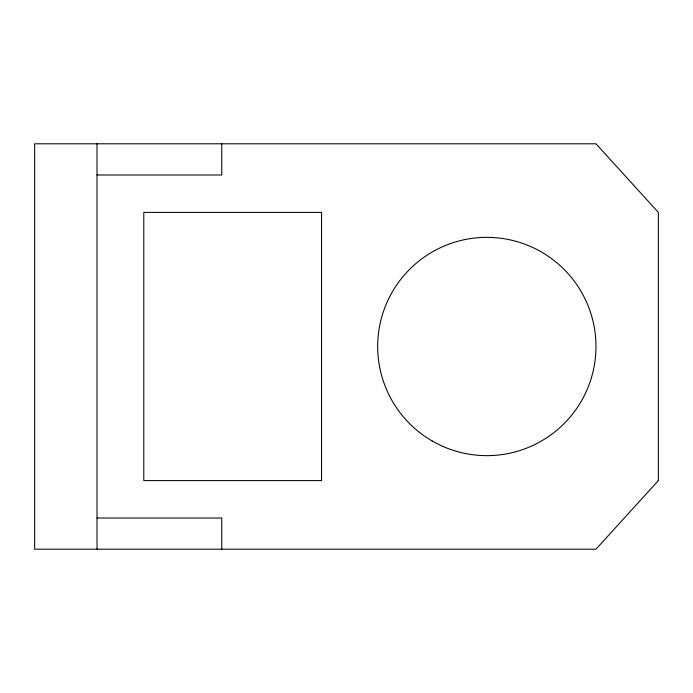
<?xml version="1.0" encoding="UTF-8"?>
<svg xmlns="http://www.w3.org/2000/svg" width="693" height="693" viewBox="0 0 693 693"><rect width="100%" height="100%" fill="white"/><g stroke="black" fill="none" stroke-linecap="round" stroke-linejoin="round"><path stroke-width="1.04" d="M97.02 174.982L221.76 174.982L221.76 143.797M97.02 518.017L221.76 518.017L221.76 549.202M97.02 143.797L97.02 549.202M658.35 480.595L595.98 549.202L34.65 549.202L34.65 143.797L595.98 143.797L658.35 212.404L658.35 480.595M321.552 212.404L143.797 212.404L143.797 480.595L321.552 480.595L321.552 212.404M432.259 441.025A109.147 109.147 0 0 0 595.98 346.5A109.147 109.147 0 0 0 432.259 251.975A109.147 109.147 0 0 0 432.259 441.025"/></g></svg>
